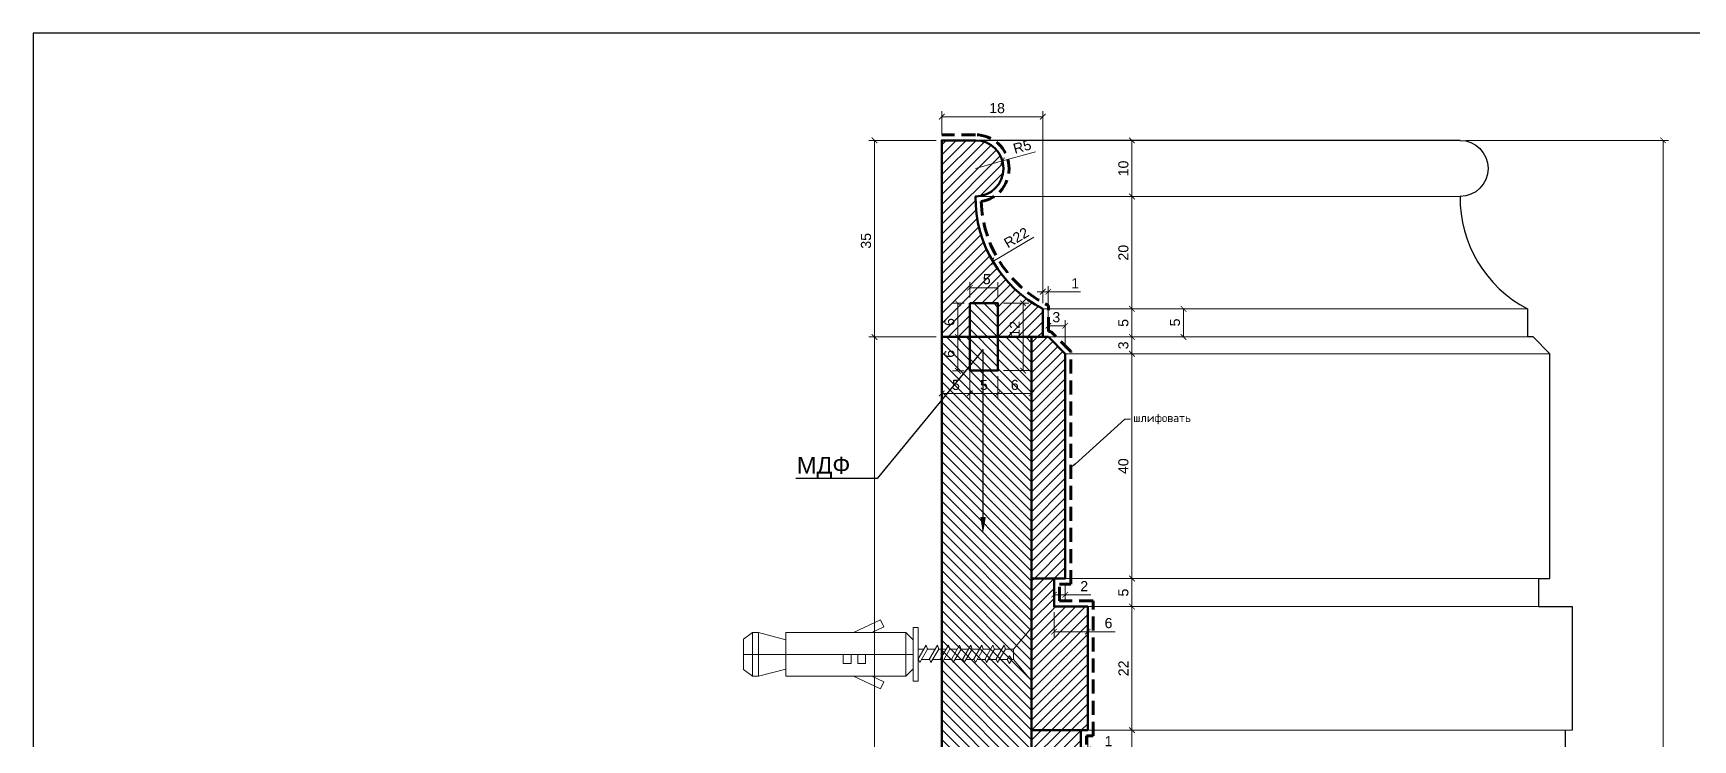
# Model space of a CAD drawing. Header units: inches. Extents: x -322 to 128, y 1926 to 2226.
# Drawn here: x -321.5 to -25.8, y 2100.3 to 2226.1 of the extents above; entities that cross this region are included whole.
import ezdxf
from ezdxf import colors
from ezdxf.entities.mleader import LeaderData, LeaderLine
from ezdxf.math import Vec2, Vec3

# ---------------------------------------------------------------- set-up
doc = ezdxf.new("R2010")
doc.units = ezdxf.units.IN
doc.header["$MEASUREMENT"] = 0
doc.linetypes.add('HIDDEN', pattern=[0.375, 0.25, -0.125])
doc.layers.add('Ferramenta', color=252, linetype='Continuous')
doc.layers.add('размеры в модели', color=7, linetype='Continuous')
doc.layers.add('Outside panel', color=7, linetype='Continuous', lineweight=18, true_color=0x7f5e57)
for name, color, linetype, lineweight in [('линия 15', 7, 'Continuous', 15), ('линия 50', 1, 'Continuous', 140), ('служебный слой РАЗМЕРЫ', 7, 'Continuous', 9)]:
    doc.layers.add(name, color=color, linetype=linetype, lineweight=lineweight)
doc.styles.get("Standard").update_dxf_attribs({"font": 'arial.ttf'})
doc.styles.add('ЕСКД профили текст', font='isocpeur.ttf')
doc.dimstyles.new('M_1', dxfattribs={"dimtxt": 1.8, "dimasz": 1, "dimexe": 1, "dimexo": 1, "dimgap": 0.6, "dimtad": 1, "dimdec": 0, "dimdsep": 46, "dimtxsty": 'Standard', "dimblk": 'ARCHTICK', "dimcen": -5, "dimclrd": 7, "dimclre": 7, "dimclrt": 7, "dimadec": 0, "dimazin": 0, "dimtfac": 1, "dimtdec": 0, "dimtmove": 0, "dimatfit": 3, "dimfxl": 1, "dimtolj": 1, "dimtzin": 0, "dimlwd": 5, "dimlwe": 5, "dimarcsym": 0})
pattern_1 = [(45, (-311838.8434, 93827.127), (-0.8838834765, 0.8838834765), [])]

# ---------------------------------------------------------------- blocks, each defined once
blk = doc.blocks.new('_ArchTick')
at = {"color": 0, "linetype": 'ByBlock', "const_width": 0.15}
blk.add_lwpolyline([(-0.5, -0.5), (0.5, 0.5)], dxfattribs=at)
blk = doc.blocks.new('*D63')
at = {"layer": 'Defpoints', "color": 0, "ltscale": 1000, "transparency": 16777216}
for p in [(-154.63, 2172.02), (-156.75, 2166), (-154.63, 2166)]:
    blk.add_point(p, dxfattribs=at)
at = {"layer": 'линия 15', "color": 7, "lineweight": 5, "ltscale": 1000, "transparency": 16777216}
for p, q in [((-155.63, 2172.02), (-157.75, 2172.02)), ((-156.75, 2172.02), (-156.75, 2166)), ((-155.63, 2166), (-157.75, 2166))]:
    blk.add_line(p, q, dxfattribs=at)
for p, rotation in [((-156.75, 2172.02), 90), ((-156.75, 2166), 270)]:
    blk.add_blockref('_ArchTick', p, dxfattribs=dict(at, rotation=rotation))
at = {"layer": 'линия 15', "color": 7, "ltscale": 1000, "transparency": 16777216, "insert": (-158.27, 2169.01), "char_height": 1.8, "attachment_point": 5, "rotation": 90}
blk.add_mtext('\\A1;6', dxfattribs=at)
blk = doc.blocks.new('*D62')
at = {"layer": 'Defpoints', "color": 0, "ltscale": 1000, "transparency": 16777216}
for p in [(-154.63, 2178.02), (-156.75, 2172.02), (-154.63, 2172.02)]:
    blk.add_point(p, dxfattribs=at)
at = {"layer": 'линия 15', "color": 7, "lineweight": 5, "ltscale": 1000, "transparency": 16777216}
for p, q in [((-155.63, 2178.02), (-157.75, 2178.02)), ((-156.75, 2178.02), (-156.75, 2172.02)), ((-155.63, 2172.02), (-157.75, 2172.02))]:
    blk.add_line(p, q, dxfattribs=at)
for p, rotation in [((-156.75, 2178.02), 90), ((-156.75, 2172.02), 270)]:
    blk.add_blockref('_ArchTick', p, dxfattribs=dict(at, rotation=rotation))
at = {"layer": 'линия 15', "color": 7, "ltscale": 1000, "transparency": 16777216, "insert": (-158.27, 2174.67), "char_height": 1.8, "attachment_point": 5, "rotation": 90}
blk.add_mtext('\\A1;6', dxfattribs=at)
blk = doc.blocks.new('*D61')
at = {"color": 7, "lineweight": 5, "ltscale": 1000, "transparency": 16777216}
for p, q in [((-66.29, 2207.02), (-30.13, 2207.02)), ((-31.13, 2207.02), (-31.13, 1957.02)), ((-38.79, 1957.02), (-30.13, 1957.02))]:
    blk.add_line(p, q, dxfattribs=at)
at = {"layer": 'Defpoints', "color": 0, "ltscale": 1000, "transparency": 16777216}
for p in [(-67.29, 2207.02), (-39.79, 1957.02), (-31.13, 1957.02)]:
    blk.add_point(p, dxfattribs=at)
at = {"color": 7, "lineweight": 5, "ltscale": 1000, "transparency": 16777216}
for p, rotation in [((-31.13, 2207.02), 90), ((-31.13, 1957.02), 270)]:
    blk.add_blockref('_ArchTick', p, dxfattribs=dict(at, rotation=rotation))
at = {"color": 7, "ltscale": 1000, "transparency": 16777216, "insert": (-32.65, 2081.65), "char_height": 1.8, "attachment_point": 5, "rotation": 90}
blk.add_mtext('\\A1;250', dxfattribs=at)
blk = doc.blocks.new('*D51')
at = {"layer": 'Defpoints', "color": 0, "ltscale": 1000, "transparency": 16777216}
for p in [(-134.87, 2101.93), (-133.63, 2102.02), (-133.63, 2098.57)]:
    blk.add_point(p, dxfattribs=at)
at = {"layer": 'размеры в модели', "color": 7, "lineweight": 5, "ltscale": 1000, "transparency": 16777216}
for p, q in [((-134.87, 2100.93), (-134.87, 2097.57)), ((-133.63, 2101.02), (-133.63, 2097.57)), ((-134.87, 2098.57), (-133.63, 2098.57)), ((-133.63, 2098.57), (-128.98, 2098.57))]:
    blk.add_line(p, q, dxfattribs=at)
at = {"layer": 'размеры в модели', "color": 7, "lineweight": 5, "ltscale": 1000, "transparency": 16777216, "rotation": 180}
blk.add_blockref('_ArchTick', (-134.87, 2098.57), dxfattribs=at)
at = {"layer": 'размеры в модели', "color": 7, "lineweight": 5, "ltscale": 1000, "transparency": 16777216}
blk.add_blockref('_ArchTick', (-133.63, 2098.57), dxfattribs=at)
at = {"layer": 'размеры в модели', "color": 7, "ltscale": 1000, "transparency": 16777216, "insert": (-129.91, 2100.07), "char_height": 1.8, "attachment_point": 5}
blk.add_mtext('\\A1;1', dxfattribs=at)
blk = doc.blocks.new('*D50')
at = {"layer": 'Defpoints', "color": 0, "ltscale": 1000, "transparency": 16777216}
for p in [(-139.63, 2124.02), (-133.63, 2124.02), (-133.63, 2119.55)]:
    blk.add_point(p, dxfattribs=at)
at = {"layer": 'размеры в модели', "color": 7, "lineweight": 5, "ltscale": 1000, "transparency": 16777216}
for p, q in [((-139.63, 2123.02), (-139.63, 2118.55)), ((-133.63, 2123.02), (-133.63, 2118.55)), ((-139.63, 2119.55), (-133.63, 2119.55)), ((-133.63, 2119.55), (-128.73, 2119.55))]:
    blk.add_line(p, q, dxfattribs=at)
at = {"layer": 'размеры в модели', "color": 7, "lineweight": 5, "ltscale": 1000, "transparency": 16777216, "rotation": 180}
blk.add_blockref('_ArchTick', (-139.63, 2119.55), dxfattribs=at)
at = {"layer": 'размеры в модели', "color": 7, "lineweight": 5, "ltscale": 1000, "transparency": 16777216}
blk.add_blockref('_ArchTick', (-133.63, 2119.55), dxfattribs=at)
at = {"layer": 'размеры в модели', "color": 7, "ltscale": 1000, "transparency": 16777216, "insert": (-129.93, 2121.07), "char_height": 1.8, "attachment_point": 5}
blk.add_mtext('\\A1;6', dxfattribs=at)
blk = doc.blocks.new('*D49')
at = {"layer": 'Defpoints', "color": 0, "ltscale": 1000, "transparency": 16777216}
for p in [(-139.63, 2128.99), (-137.63, 2129.02), (-137.63, 2126.14)]:
    blk.add_point(p, dxfattribs=at)
at = {"layer": 'размеры в модели', "color": 7, "lineweight": 5, "ltscale": 1000, "transparency": 16777216}
for p, q in [((-139.63, 2127.99), (-139.63, 2125.14)), ((-139.63, 2126.14), (-137.63, 2126.14)), ((-137.63, 2128.02), (-137.63, 2125.14)), ((-137.63, 2126.14), (-133.06, 2126.14))]:
    blk.add_line(p, q, dxfattribs=at)
at = {"layer": 'размеры в модели', "color": 7, "lineweight": 5, "ltscale": 1000, "transparency": 16777216, "rotation": 180}
blk.add_blockref('_ArchTick', (-139.63, 2126.14), dxfattribs=at)
at = {"layer": 'размеры в модели', "color": 7, "lineweight": 5, "ltscale": 1000, "transparency": 16777216}
blk.add_blockref('_ArchTick', (-137.63, 2126.14), dxfattribs=at)
at = {"layer": 'размеры в модели', "color": 7, "ltscale": 1000, "transparency": 16777216, "insert": (-134.25, 2127.65), "char_height": 1.8, "attachment_point": 5}
blk.add_mtext('\\A1;2', dxfattribs=at)
blk = doc.blocks.new('*D48')
at = {"layer": 'Defpoints', "color": 0, "ltscale": 1000, "transparency": 16777216}
for p in [(-137.63, 2174.01), (-140.63, 2172.02), (-137.63, 2169.02)]:
    blk.add_point(p, dxfattribs=at)
at = {"layer": 'размеры в модели', "color": 7, "lineweight": 5, "ltscale": 1000, "transparency": 16777216}
for p, q in [((-140.63, 2173.02), (-140.63, 2175.01)), ((-140.63, 2174.01), (-137.63, 2174.01)), ((-137.63, 2170.02), (-137.63, 2175.01))]:
    blk.add_line(p, q, dxfattribs=at)
at = {"layer": 'размеры в модели', "color": 7, "lineweight": 5, "ltscale": 1000, "transparency": 16777216, "rotation": 180}
blk.add_blockref('_ArchTick', (-140.63, 2174.01), dxfattribs=at)
at = {"layer": 'размеры в модели', "color": 7, "lineweight": 5, "ltscale": 1000, "transparency": 16777216}
blk.add_blockref('_ArchTick', (-137.63, 2174.01), dxfattribs=at)
at = {"layer": 'размеры в модели', "color": 7, "ltscale": 1000, "transparency": 16777216, "insert": (-139.23, 2175.53), "char_height": 1.8, "attachment_point": 5}
blk.add_mtext('\\A1;3', dxfattribs=at)
blk = doc.blocks.new('*D47')
at = {"layer": 'Defpoints', "color": 0, "ltscale": 1000, "transparency": 16777216}
for p in [(-140.66, 2180.07), (-141.63, 2177.02), (-140.66, 2172.02)]:
    blk.add_point(p, dxfattribs=at)
at = {"layer": 'размеры в модели', "color": 7, "lineweight": 5, "ltscale": 1000, "transparency": 16777216}
for p, q in [((-141.63, 2180.07), (-142.63, 2180.07)), ((-141.63, 2178.02), (-141.63, 2181.07)), ((-141.63, 2180.07), (-140.66, 2180.07)), ((-140.66, 2173.02), (-140.66, 2181.07)), ((-140.66, 2180.07), (-134.92, 2180.07))]:
    blk.add_line(p, q, dxfattribs=at)
blk.add_blockref('_ArchTick', (-141.63, 2180.07), dxfattribs=at)
at = {"layer": 'размеры в модели', "color": 7, "lineweight": 5, "ltscale": 1000, "transparency": 16777216, "rotation": 180}
blk.add_blockref('_ArchTick', (-140.66, 2180.07), dxfattribs=at)
at = {"layer": 'размеры в модели', "color": 7, "ltscale": 1000, "transparency": 16777216, "insert": (-135.85, 2181.58), "char_height": 1.8, "attachment_point": 5}
blk.add_mtext('\\A1;1', dxfattribs=at)
blk = doc.blocks.new('*D46')
at = {"layer": 'Defpoints', "color": 0, "ltscale": 1000, "transparency": 16777216}
for p in [(-159.63, 2172.02), (-171.61, 1967.02), (-159.63, 1967.02)]:
    blk.add_point(p, dxfattribs=at)
at = {"layer": 'размеры в модели', "color": 7, "lineweight": 5, "ltscale": 1000, "transparency": 16777216}
for p, q in [((-160.63, 2172.02), (-172.61, 2172.02)), ((-171.61, 2172.02), (-171.61, 1967.02)), ((-160.63, 1967.02), (-172.61, 1967.02))]:
    blk.add_line(p, q, dxfattribs=at)
for p, rotation in [((-171.61, 2172.02), 90), ((-171.61, 1967.02), 270)]:
    blk.add_blockref('_ArchTick', p, dxfattribs=dict(at, rotation=rotation))
at = {"layer": 'размеры в модели', "color": 7, "ltscale": 1000, "transparency": 16777216, "insert": (-173.13, 2070.11), "char_height": 1.8, "attachment_point": 5, "rotation": 90}
blk.add_mtext('\\A1;205', dxfattribs=at)
blk = doc.blocks.new('*D45')
at = {"layer": 'Defpoints', "color": 0, "ltscale": 1000, "transparency": 16777216}
for p in [(-141.63, 2211.23), (-159.63, 2207.02), (-141.63, 2177.02)]:
    blk.add_point(p, dxfattribs=at)
at = {"layer": 'размеры в модели', "color": 7, "lineweight": 5, "ltscale": 1000, "transparency": 16777216}
for p, q in [((-159.63, 2208.02), (-159.63, 2212.23)), ((-141.63, 2178.02), (-141.63, 2212.23)), ((-159.63, 2211.23), (-141.63, 2211.23))]:
    blk.add_line(p, q, dxfattribs=at)
at = {"layer": 'размеры в модели', "color": 7, "lineweight": 5, "ltscale": 1000, "transparency": 16777216, "rotation": 180}
blk.add_blockref('_ArchTick', (-159.63, 2211.23), dxfattribs=at)
at = {"layer": 'размеры в модели', "color": 7, "lineweight": 5, "ltscale": 1000, "transparency": 16777216}
blk.add_blockref('_ArchTick', (-141.63, 2211.23), dxfattribs=at)
at = {"layer": 'размеры в модели', "color": 7, "ltscale": 1000, "transparency": 16777216, "insert": (-149.78, 2212.75), "char_height": 1.8, "attachment_point": 5}
blk.add_mtext('\\A1;18', dxfattribs=at)
blk = doc.blocks.new('*D42')
at = {"layer": 'Defpoints', "color": 0, "ltscale": 1000, "transparency": 16777216}
for p in [(-159.63, 2172.02), (-154.63, 2172.02), (-154.63, 2161.97)]:
    blk.add_point(p, dxfattribs=at)
at = {"layer": 'размеры в модели', "color": 7, "lineweight": 5, "ltscale": 1000, "transparency": 16777216}
for p, q in [((-159.63, 2171.02), (-159.63, 2160.97)), ((-154.63, 2171.02), (-154.63, 2160.97)), ((-159.63, 2161.97), (-154.63, 2161.97))]:
    blk.add_line(p, q, dxfattribs=at)
at = {"layer": 'размеры в модели', "color": 7, "lineweight": 5, "ltscale": 1000, "transparency": 16777216, "rotation": 180}
blk.add_blockref('_ArchTick', (-159.63, 2161.97), dxfattribs=at)
at = {"layer": 'размеры в модели', "color": 7, "lineweight": 5, "ltscale": 1000, "transparency": 16777216}
blk.add_blockref('_ArchTick', (-154.63, 2161.97), dxfattribs=at)
at = {"layer": 'размеры в модели', "color": 7, "ltscale": 1000, "transparency": 16777216, "insert": (-157.11, 2163.48), "char_height": 1.8, "attachment_point": 5}
blk.add_mtext('\\A1;5', dxfattribs=at)
blk = doc.blocks.new('*D41')
at = {"layer": 'Defpoints', "color": 0, "ltscale": 1000, "transparency": 16777216}
for p in [(-149.63, 2178.02), (-149.63, 2166.02), (-145.14, 2166.02)]:
    blk.add_point(p, dxfattribs=at)
at = {"layer": 'размеры в модели', "color": 7, "lineweight": 5, "ltscale": 1000, "transparency": 16777216}
for p, q in [((-148.63, 2178.02), (-144.14, 2178.02)), ((-145.14, 2178.02), (-145.14, 2166.02)), ((-148.63, 2166.02), (-144.14, 2166.02))]:
    blk.add_line(p, q, dxfattribs=at)
for p, rotation in [((-145.14, 2178.02), 90), ((-145.14, 2166.02), 270)]:
    blk.add_blockref('_ArchTick', p, dxfattribs=dict(at, rotation=rotation))
at = {"layer": 'размеры в модели', "color": 7, "ltscale": 1000, "transparency": 16777216, "insert": (-146.65, 2173.47), "char_height": 1.8, "attachment_point": 5, "rotation": 90}
blk.add_mtext('\\A1;12', dxfattribs=at)
blk = doc.blocks.new('*D40')
at = {"layer": 'Defpoints', "color": 0, "ltscale": 1000, "transparency": 16777216}
for p in [(-149.63, 2180.78), (-154.63, 2178.02), (-149.63, 2178.02)]:
    blk.add_point(p, dxfattribs=at)
at = {"layer": 'размеры в модели', "color": 7, "lineweight": 5, "ltscale": 1000, "transparency": 16777216}
for p, q in [((-154.63, 2179.02), (-154.63, 2181.78)), ((-154.63, 2180.78), (-149.63, 2180.78)), ((-149.63, 2179.02), (-149.63, 2181.78))]:
    blk.add_line(p, q, dxfattribs=at)
at = {"layer": 'размеры в модели', "color": 7, "lineweight": 5, "ltscale": 1000, "transparency": 16777216, "rotation": 180}
blk.add_blockref('_ArchTick', (-154.63, 2180.78), dxfattribs=at)
at = {"layer": 'размеры в модели', "color": 7, "lineweight": 5, "ltscale": 1000, "transparency": 16777216}
blk.add_blockref('_ArchTick', (-149.63, 2180.78), dxfattribs=at)
at = {"layer": 'размеры в модели', "color": 7, "ltscale": 1000, "transparency": 16777216, "insert": (-151.62, 2182.3), "char_height": 1.8, "attachment_point": 5}
blk.add_mtext('\\A1;5', dxfattribs=at)
blk = doc.blocks.new('*D39')
at = {"layer": 'Defpoints', "color": 0, "ltscale": 1000, "transparency": 16777216}
for p in [(-159.63, 2207.02), (-171.61, 2172.02), (-159.63, 2172.02)]:
    blk.add_point(p, dxfattribs=at)
at = {"layer": 'размеры в модели', "color": 7, "lineweight": 5, "ltscale": 1000, "transparency": 16777216}
for p, q in [((-160.63, 2207.02), (-172.61, 2207.02)), ((-171.61, 2207.02), (-171.61, 2172.02)), ((-160.63, 2172.02), (-172.61, 2172.02))]:
    blk.add_line(p, q, dxfattribs=at)
for p, rotation in [((-171.61, 2207.02), 90), ((-171.61, 2172.02), 270)]:
    blk.add_blockref('_ArchTick', p, dxfattribs=dict(at, rotation=rotation))
at = {"layer": 'размеры в модели', "color": 7, "ltscale": 1000, "transparency": 16777216, "insert": (-173.13, 2189.13), "char_height": 1.8, "attachment_point": 5, "rotation": 90}
blk.add_mtext('\\A1;35', dxfattribs=at)
blk = doc.blocks.new('*D38')
at = {"layer": 'Defpoints', "color": 0, "ltscale": 1000, "transparency": 16777216}
for p in [(-159.63, 2207.02), (-125.75, 2207.02), (-153.63, 2197.02)]:
    blk.add_point(p, dxfattribs=at)
at = {"layer": 'размеры в модели', "color": 7, "lineweight": 5, "ltscale": 1000, "transparency": 16777216}
for p, q in [((-158.63, 2207.02), (-124.75, 2207.02)), ((-125.75, 2197.02), (-125.75, 2207.02)), ((-152.63, 2197.02), (-124.75, 2197.02))]:
    blk.add_line(p, q, dxfattribs=at)
for p, rotation in [((-125.75, 2207.02), 90), ((-125.75, 2197.02), 270)]:
    blk.add_blockref('_ArchTick', p, dxfattribs=dict(at, rotation=rotation))
at = {"layer": 'размеры в модели', "color": 7, "ltscale": 1000, "transparency": 16777216, "insert": (-127.27, 2202.02), "char_height": 1.8, "attachment_point": 5, "rotation": 90}
blk.add_mtext('\\A1;10', dxfattribs=at)
blk = doc.blocks.new('*D37')
at = {"layer": 'Defpoints', "color": 0, "ltscale": 1000, "transparency": 16777216}
for p in [(-153.63, 2197.02), (-125.75, 2197.02), (-141.63, 2177.02)]:
    blk.add_point(p, dxfattribs=at)
at = {"layer": 'размеры в модели', "color": 7, "lineweight": 5, "ltscale": 1000, "transparency": 16777216}
for p, q in [((-152.63, 2197.02), (-124.75, 2197.02)), ((-125.75, 2177.02), (-125.75, 2197.02)), ((-140.63, 2177.02), (-124.75, 2177.02))]:
    blk.add_line(p, q, dxfattribs=at)
for p, rotation in [((-125.75, 2197.02), 90), ((-125.75, 2177.02), 270)]:
    blk.add_blockref('_ArchTick', p, dxfattribs=dict(at, rotation=rotation))
at = {"layer": 'размеры в модели', "color": 7, "ltscale": 1000, "transparency": 16777216, "insert": (-127.27, 2187.02), "char_height": 1.8, "attachment_point": 5, "rotation": 90}
blk.add_mtext('\\A1;20', dxfattribs=at)
blk = doc.blocks.new('*D36')
at = {"layer": 'Defpoints', "color": 0, "ltscale": 1000, "transparency": 16777216}
for p in [(-141.63, 2177.02), (-125.75, 2177.02), (-140.54, 2172.02)]:
    blk.add_point(p, dxfattribs=at)
at = {"layer": 'размеры в модели', "color": 7, "lineweight": 5, "ltscale": 1000, "transparency": 16777216}
for p, q in [((-140.63, 2177.02), (-124.75, 2177.02)), ((-125.75, 2172.02), (-125.75, 2177.02)), ((-139.54, 2172.02), (-124.75, 2172.02))]:
    blk.add_line(p, q, dxfattribs=at)
for p, rotation in [((-125.75, 2177.02), 90), ((-125.75, 2172.02), 270)]:
    blk.add_blockref('_ArchTick', p, dxfattribs=dict(at, rotation=rotation))
at = {"layer": 'размеры в модели', "color": 7, "ltscale": 1000, "transparency": 16777216, "insert": (-127.27, 2174.52), "char_height": 1.8, "attachment_point": 5, "rotation": 90}
blk.add_mtext('\\A1;5', dxfattribs=at)
blk = doc.blocks.new('*D35')
at = {"layer": 'Defpoints', "color": 0, "ltscale": 1000, "transparency": 16777216}
for p in [(-140.54, 2172.02), (-125.75, 2172.02), (-137.63, 2169.02)]:
    blk.add_point(p, dxfattribs=at)
at = {"layer": 'размеры в модели', "color": 7, "lineweight": 5, "ltscale": 1000, "transparency": 16777216}
for p, q in [((-139.54, 2172.02), (-124.75, 2172.02)), ((-125.75, 2169.02), (-125.75, 2172.02)), ((-136.63, 2169.02), (-124.75, 2169.02))]:
    blk.add_line(p, q, dxfattribs=at)
for p, rotation in [((-125.75, 2172.02), 90), ((-125.75, 2169.02), 270)]:
    blk.add_blockref('_ArchTick', p, dxfattribs=dict(at, rotation=rotation))
at = {"layer": 'размеры в модели', "color": 7, "ltscale": 1000, "transparency": 16777216, "insert": (-127.27, 2170.52), "char_height": 1.8, "attachment_point": 5, "rotation": 90}
blk.add_mtext('\\A1;3', dxfattribs=at)
blk = doc.blocks.new('*D34')
at = {"layer": 'Defpoints', "color": 0, "ltscale": 1000, "transparency": 16777216}
for p in [(-137.63, 2169.02), (-125.75, 2169.02), (-139.63, 2129.02)]:
    blk.add_point(p, dxfattribs=at)
at = {"layer": 'размеры в модели', "color": 7, "lineweight": 5, "ltscale": 1000, "transparency": 16777216}
for p, q in [((-136.63, 2169.02), (-124.75, 2169.02)), ((-125.75, 2129.02), (-125.75, 2169.02)), ((-138.63, 2129.02), (-124.75, 2129.02))]:
    blk.add_line(p, q, dxfattribs=at)
for p, rotation in [((-125.75, 2169.02), 90), ((-125.75, 2129.02), 270)]:
    blk.add_blockref('_ArchTick', p, dxfattribs=dict(at, rotation=rotation))
at = {"layer": 'размеры в модели', "color": 7, "ltscale": 1000, "transparency": 16777216, "insert": (-127.27, 2149.02), "char_height": 1.8, "attachment_point": 5, "rotation": 90}
blk.add_mtext('\\A1;40', dxfattribs=at)
blk = doc.blocks.new('*D33')
at = {"layer": 'Defpoints', "color": 0, "ltscale": 1000, "transparency": 16777216}
for p in [(-139.63, 2129.02), (-125.75, 2129.02), (-133.63, 2124.02)]:
    blk.add_point(p, dxfattribs=at)
at = {"layer": 'размеры в модели', "color": 7, "lineweight": 5, "ltscale": 1000, "transparency": 16777216}
for p, q in [((-138.63, 2129.02), (-124.75, 2129.02)), ((-125.75, 2124.02), (-125.75, 2129.02)), ((-132.63, 2124.02), (-124.75, 2124.02))]:
    blk.add_line(p, q, dxfattribs=at)
for p, rotation in [((-125.75, 2129.02), 90), ((-125.75, 2124.02), 270)]:
    blk.add_blockref('_ArchTick', p, dxfattribs=dict(at, rotation=rotation))
at = {"layer": 'размеры в модели', "color": 7, "ltscale": 1000, "transparency": 16777216, "insert": (-127.27, 2126.52), "char_height": 1.8, "attachment_point": 5, "rotation": 90}
blk.add_mtext('\\A1;5', dxfattribs=at)
blk = doc.blocks.new('*D31')
at = {"layer": 'Defpoints', "color": 0, "ltscale": 1000, "transparency": 16777216}
for p in [(-134.87, 2102.02), (-125.75, 2102.02), (-134.87, 2089.31)]:
    blk.add_point(p, dxfattribs=at)
at = {"layer": 'размеры в модели', "color": 7, "lineweight": 5, "ltscale": 1000, "transparency": 16777216}
for p, q in [((-133.87, 2102.02), (-124.75, 2102.02)), ((-125.75, 2089.31), (-125.75, 2102.02)), ((-133.87, 2089.31), (-124.75, 2089.31))]:
    blk.add_line(p, q, dxfattribs=at)
for p, rotation in [((-125.75, 2102.02), 90), ((-125.75, 2089.31), 270)]:
    blk.add_blockref('_ArchTick', p, dxfattribs=dict(at, rotation=rotation))
at = {"layer": 'размеры в модели', "color": 7, "ltscale": 1000, "transparency": 16777216, "insert": (-127.27, 2095.67), "char_height": 1.8, "attachment_point": 5, "rotation": 90}
blk.add_mtext('\\A1;13', dxfattribs=at)
blk = doc.blocks.new('*D17')
at = {"layer": 'Defpoints', "color": 0, "ltscale": 1000, "transparency": 16777216}
for p in [(-141.54, 2177.02), (-141.54, 2172.02), (-116.56, 2172.02)]:
    blk.add_point(p, dxfattribs=at)
at = {"layer": 'размеры в модели', "color": 7, "lineweight": 5, "ltscale": 1000, "transparency": 16777216}
for p, q in [((-140.54, 2177.02), (-115.56, 2177.02)), ((-116.56, 2177.02), (-116.56, 2172.02)), ((-140.54, 2172.02), (-115.56, 2172.02))]:
    blk.add_line(p, q, dxfattribs=at)
for p, rotation in [((-116.56, 2177.02), 90), ((-116.56, 2172.02), 270)]:
    blk.add_blockref('_ArchTick', p, dxfattribs=dict(at, rotation=rotation))
at = {"layer": 'размеры в модели', "color": 7, "ltscale": 1000, "transparency": 16777216, "insert": (-118.08, 2174.6), "char_height": 1.8, "attachment_point": 5, "rotation": 90}
blk.add_mtext('\\A1;5', dxfattribs=at)
blk = doc.blocks.new('*D4')
at = {"layer": 'Defpoints', "color": 0, "ltscale": 1000, "transparency": 16777216}
for p in [(-131.23, 2196.86), (-150.53, 2185.48)]:
    blk.add_point(p, dxfattribs=at)
at = {"layer": 'размеры в модели', "color": 7, "lineweight": 5, "ltscale": 1000, "transparency": 16777216}
blk.add_line((-143.22, 2189.79), (-150.53, 2185.48), dxfattribs=at)
at = {"layer": 'размеры в модели', "color": 7, "lineweight": 5, "ltscale": 1000, "transparency": 16777216, "rotation": 210.5348709599026}
blk.add_blockref('_ArchTick', (-150.53, 2185.48), dxfattribs=at)
at = {"layer": 'размеры в модели', "color": 7, "ltscale": 1000, "transparency": 16777216, "insert": (-146.34, 2189.7), "char_height": 1.8, "attachment_point": 5, "rotation": 30.5349}
blk.add_mtext('\\A1;R22', dxfattribs=at)
blk = doc.blocks.new('*D3')
at = {"layer": 'Defpoints', "color": 0, "ltscale": 1000, "transparency": 16777216}
for p in [(-148.81, 2203.35), (-153.63, 2202.02)]:
    blk.add_point(p, dxfattribs=at)
at = {"layer": 'размеры в модели', "color": 7, "lineweight": 5, "ltscale": 1000, "transparency": 16777216}
for p in [(-153.63, 2202.02), (-142.92, 2204.98)]:
    blk.add_line(p, (-148.81, 2203.35), dxfattribs=at)
at = {"layer": 'размеры в модели', "color": 7, "lineweight": 5, "ltscale": 1000, "transparency": 16777216, "rotation": 195.4195020036836}
blk.add_blockref('_ArchTick', (-148.81, 2203.35), dxfattribs=at)
at = {"layer": 'размеры в модели', "color": 7, "ltscale": 1000, "transparency": 16777216, "insert": (-145.3, 2205.89), "char_height": 1.8, "attachment_point": 5, "rotation": 15.4195}
blk.add_mtext('\\A1;R5', dxfattribs=at)
blk = doc.blocks.new('A$C27DA60C8')
at = {"layer": 'Ferramenta', "color": 7, "lineweight": 5}
for p, q in [((2.56, 0.584), (2.501, 0.467)), ((2.56, 0.584), (2.501, 0.467)), ((3.017, 0.372), (2.56, 0.584)), ((3.017, 0.372), (2.56, 0.584)), ((0, 0.448), (0.305, 0.09)), ((0, 0.448), (0, -0.448)), ((1.92, 0.454), (1.92, -0.452)), ((2.008, 0.454), (1.92, 0.454)), ((2.008, -0.452), (2.008, 0.454)), ((2.13, 0.372), (2.008, 0.247)), ((2.13, 0.372), (2.008, 0.247)), ((2.13, -0.369), (2.13, 0.372)), ((4.162, 0.372), (2.13, 0.372)), ((2.706, 0.372), (2.501, 0.467)), ((2.706, 0.372), (2.501, 0.467)), ((4.162, 0.372), (4.162, 0.001)), ((4.623, 0.372), (4.162, 0.251)), ((4.162, 0.372), (4.162, 0.001)), ((4.623, 0.372), (4.162, 0.251)), ((4.729, 0.372), (4.623, 0.372)), ((4.623, 0.372), (4.623, 0.001)), ((4.729, 0.372), (4.623, 0.372)), ((4.623, 0.372), (4.623, 0.001)), ((4.729, -0.369), (4.729, 0.372)), ((4.729, -0.369), (4.729, 0.372)), ((4.88, 0.259), (4.729, 0.372)), ((4.88, 0.259), (4.729, 0.372)), ((0.305, 0.09), (0.305, -0.09)), ((0.305, 0.09), (0.335, 0.09)), ((0.335, 0.09), (0.374, 0.157)), ((0.374, 0.023), (0.335, 0.09)), ((0.374, 0.157), (0.414, 0.09)), ((0.414, 0.09), (0.374, 0.023)), ((0.414, 0.09), (0.546, 0.09)), ((0.575, 0.141), (0.442, -0.09)), ((0.599, 0.075), (0.466, -0.155)), ((0.599, 0.075), (0.575, 0.141)), ((0.594, 0.09), (0.734, 0.09)), ((0.763, 0.141), (0.63, -0.09)), ((0.788, 0.075), (0.655, -0.155)), ((0.788, 0.075), (0.763, 0.141)), ((0.782, 0.09), (0.922, 0.09)), ((0.952, 0.141), (0.819, -0.09)), ((0.976, 0.075), (0.843, -0.155)), ((0.976, 0.075), (0.952, 0.141)), ((0.971, 0.09), (1.111, 0.09)), ((1.14, 0.141), (1.007, -0.09)), ((1.164, 0.075), (1.031, -0.155)), ((1.164, 0.075), (1.14, 0.141)), ((1.159, 0.09), (1.299, 0.09)), ((1.329, 0.141), (1.195, -0.09)), ((1.353, 0.075), (1.22, -0.155)), ((1.353, 0.075), (1.329, 0.141)), ((1.347, 0.09), (1.487, 0.09)), ((1.517, 0.141), (1.384, -0.09)), ((1.541, 0.075), (1.408, -0.155)), ((1.541, 0.075), (1.517, 0.141)), ((1.536, 0.09), (1.676, 0.09)), ((1.705, 0.141), (1.572, -0.09)), ((1.729, 0.075), (1.596, -0.155)), ((1.729, 0.075), (1.705, 0.141)), ((1.724, 0.09), (1.864, 0.09)), ((1.894, 0.141), (1.76, -0.09)), ((1.918, 0.075), (1.785, -0.155)), ((1.918, 0.075), (1.894, 0.141)), ((1.912, 0.09), (1.92, 0.09)), ((4.88, 0.001), (2.008, 0.001)), ((2.815, 0.153), (2.815, 0.001)), ((2.944, 0.153), (2.815, 0.153)), ((2.815, 0.153), (2.815, 0.001)), ((2.944, 0.153), (2.815, 0.153)), ((2.944, 0.001), (2.944, 0.153)), ((2.944, 0.001), (2.944, 0.153)), ((3.058, 0.153), (3.058, 0.001)), ((3.192, 0.153), (3.058, 0.153)), ((3.058, 0.153), (3.058, 0.001)), ((3.192, 0.153), (3.058, 0.153)), ((3.192, 0.001), (3.192, 0.153)), ((3.192, 0.001), (3.192, 0.153)), ((4.162, -0.369), (4.162, 0.001)), ((4.162, -0.369), (4.162, 0.001)), ((4.88, 0.001), (4.162, 0.001)), ((4.623, -0.369), (4.623, 0.001)), ((4.623, -0.369), (4.623, 0.001)), ((4.88, 0.259), (4.88, -0.256)), ((4.88, 0.259), (4.88, -0.256)), ((0, -0.448), (0.305, -0.09)), ((0.305, -0.09), (0.442, -0.09)), ((0.466, -0.155), (0.442, -0.09)), ((0.466, -0.155), (0.442, -0.09)), ((0.504, -0.09), (0.63, -0.09)), ((0.655, -0.155), (0.63, -0.09)), ((0.655, -0.155), (0.63, -0.09)), ((0.692, -0.09), (0.819, -0.09)), ((0.843, -0.155), (0.819, -0.09)), ((0.843, -0.155), (0.824, -0.105)), ((0.881, -0.09), (1.007, -0.09)), ((1.031, -0.155), (1.007, -0.09)), ((1.031, -0.155), (1.007, -0.09)), ((1.069, -0.09), (1.195, -0.09)), ((1.22, -0.155), (1.195, -0.09)), ((1.22, -0.155), (1.195, -0.09)), ((1.258, -0.09), (1.384, -0.09)), ((1.408, -0.155), (1.384, -0.09)), ((1.408, -0.155), (1.384, -0.09)), ((1.446, -0.09), (1.572, -0.09)), ((1.596, -0.155), (1.572, -0.09)), ((1.596, -0.155), (1.572, -0.09)), ((1.634, -0.09), (1.76, -0.09)), ((1.785, -0.155), (1.76, -0.09)), ((1.785, -0.155), (1.76, -0.09)), ((1.823, -0.09), (1.92, -0.09)), ((2.13, -0.369), (2.008, -0.245)), ((2.13, -0.369), (2.008, -0.245)), ((4.623, -0.369), (4.162, -0.248)), ((4.623, -0.369), (4.162, -0.248)), ((4.88, -0.256), (4.729, -0.369)), ((4.88, -0.256), (4.729, -0.369)), ((2.008, -0.452), (1.92, -0.452)), ((4.162, -0.369), (2.13, -0.369)), ((2.706, -0.369), (2.501, -0.464)), ((2.706, -0.369), (2.501, -0.464)), ((2.56, -0.581), (2.501, -0.464)), ((2.56, -0.581), (2.501, -0.464)), ((3.017, -0.369), (2.56, -0.581)), ((3.017, -0.369), (2.56, -0.581)), ((4.729, -0.369), (4.623, -0.369)), ((4.729, -0.369), (4.623, -0.369))]:
    blk.add_line(p, q, dxfattribs=at)
for p in [(0.442, -0.09), (0.63, -0.09), (0.819, -0.09), (1.007, -0.09), (1.195, -0.09), (1.384, -0.09), (1.572, -0.09), (1.76, -0.09)]:
    blk.add_point(p, dxfattribs=at)

msp = doc.modelspace()

# ---------------------------------------------------------------- hatches: boundary and pattern name
at = {"layer": 'Outside panel', "ltscale": 1000}
h = msp.add_hatch(dxfattribs=at)
h.set_pattern_fill('ANSI31', color=256, scale=10)
h.set_pattern_definition(pattern_1)
edge = h.paths.add_edge_path()
edge.add_line((-141.63, 2172.02), (-149.63, 2172.02))
edge.add_line((-149.63, 2172.02), (-149.63, 2178.02))
edge.add_line((-149.63, 2178.02), (-154.63, 2178.02))
edge.add_line((-154.63, 2178.02), (-154.63, 2172.02))
edge.add_line((-154.63, 2172.02), (-159.63, 2172.02))
edge.add_line((-159.63, 2172.02), (-159.63, 2207.02))
edge.add_line((-159.63, 2207.02), (-153.63, 2207.02))
edge.add_arc((-153.63, 2202.02), 5, -90, 90, ccw=False)
edge.add_arc((-131.23, 2196.86), 22.4, 179.5865, 242.341)
edge.add_line((-141.63, 2177.02), (-141.63, 2172.02))
h = msp.add_hatch(dxfattribs=at)
h.set_pattern_fill('ANSI31', color=5, scale=10, angle=90)
h.set_pattern_definition([(135, (-310191.5058, 94725.4941), (-0.8838834765, -0.8838834765), [])])
h.paths.add_polyline_path([(-149.62, 2178.02), (-154.62, 2178.02), (-154.62, 2166.02), (-149.62, 2166.02)])
h = msp.add_hatch(dxfattribs=at)
h.set_pattern_fill('ANSI31', color=5, scale=10, angle=90)
h.set_pattern_definition([(135, (-310230.6986, 94725.4941), (-0.8838834765, -0.8838834765), [])])
h.paths.add_polyline_path([(-143.63, 1957.02), (-149.63, 1957.02), (-159.63, 1967.02), (-159.63, 2172.02), (-154.63, 2172.02), (-154.63, 2166), (-149.63, 2166.02), (-149.63, 2172.02), (-143.63, 2172.02)])
h = msp.add_hatch(dxfattribs=at)
h.set_pattern_fill('ANSI31', color=256, scale=10)
h.set_pattern_definition(pattern_1)
h.paths.add_polyline_path([(-140.63, 2172.02), (-143.63, 2172.02), (-143.63, 2129.02), (-137.63, 2129.02), (-137.63, 2169.02)])
edge = h.paths.add_edge_path()
edge.add_arc((-134.87, 2083.55), 5.76, 90, 182.0136, ccw=False)
edge.add_line((-134.87, 2089.31), (-134.87, 2102.02))
edge.add_line((-134.87, 2102.02), (-143.63, 2102.02))
edge.add_line((-143.63, 2102.02), (-143.63, 2002.02))
edge.add_line((-143.63, 2002.02), (-140.63, 2002.02))
edge.add_line((-140.63, 2002.02), (-140.63, 2083.34))
edge = h.paths.add_edge_path()
edge.add_arc((-140.63, 2042.24), 4.17, 359.9177, 450.0331)
edge.add_line((-140.63, 2046.41), (-140.63, 2002.02))
edge.add_line((-140.63, 2002.02), (-136.46, 2002.02))
edge.add_line((-136.46, 2002.02), (-136.46, 2042.23))
edge = h.paths.add_edge_path()
edge.add_line((-143.63, 1957.02), (-143.63, 2002.02))
edge.add_line((-143.63, 2002.02), (-133.63, 2002.02))
edge.add_line((-133.63, 2002.02), (-133.63, 1982.02))
edge.add_arc((-134.05, 1978.03), 4.01, 26.7035, 84.0073, ccw=False)
edge.add_arc((-159.92, 1971.11), 30.72, 6.9162, 16.4968, ccw=False)
edge.add_arc((-125.85, 1975.7), 3.69, 193.9213, 265.5747)
edge.add_line((-126.13, 1972.02), (-126.13, 1957.02))
edge.add_line((-126.13, 1957.02), (-143.63, 1957.02))
h = msp.add_hatch(dxfattribs=at)
h.set_pattern_fill('ANSI31', color=256, scale=10)
h.set_pattern_definition(pattern_1)
h.paths.add_polyline_path([(-143.63, 2129.02), (-139.63, 2129.02), (-139.63, 2124.02), (-133.63, 2124.02), (-133.63, 2102.02), (-143.63, 2102.02)])

# ---------------------------------------------------------------- linework, layer by layer
at = {"color": 7}
msp.add_line((-67.29, 2207.02), (-153.63, 2207.02), dxfattribs=at)
at = {"color": 7, "lineweight": 15, "ltscale": 1000}
for p, q in [((-153.63, 2197.02), (-67.29, 2197.02)), ((-55.29, 2177.02), (-141.63, 2177.02)), ((-140.63, 2172.02), (-54.29, 2172.02)), ((-51.29, 2169.02), (-137.63, 2169.02)), ((-137.63, 2129.02), (-51.29, 2129.02)), ((-47.29, 2124.02), (-137.63, 2124.02)), ((-137.63, 2102.02), (-47.29, 2102.02))]:
    msp.add_line(p, q, dxfattribs=at)
at = {"color": 6, "ltscale": 1000}
msp.add_lwpolyline([(-321.51, 1926.09), (128.49, 1926.09), (128.49, 2226.09), (-321.51, 2226.09)], close=True, dxfattribs=at)
at = {"lineweight": 50}
msp.add_lwpolyline([(-141.63, 2172.02), (-159.63, 2172.02), (-159.63, 2207.02), (-153.63, 2207.02, -1), (-153.63, 2197.02, 0.280873), (-141.63, 2177.02), (-141.63, 2172.02)], format="xyb", dxfattribs=at)
at = {"color": 7}
for points in [[(-67.29, 2207.02, -1), (-67.29, 2197.02, 0.280873), (-55.29, 2177.02), (-55.29, 2172.02)], [(-57.29, 2002.02), (-54.29, 2002.02), (-54.29, 2083.34, -0.424545), (-48.53, 2089.31), (-48.53, 2102.02)]]:
    msp.add_lwpolyline(points, format="xyb", dxfattribs=at)
at = {"lineweight": 50}
for points in [[(-154.63, 2178.02), (-149.63, 2178.02), (-149.63, 2166.02), (-154.63, 2166.02)], [(-143.63, 1957.02), (-149.63, 1957.02), (-159.63, 1967.02), (-159.63, 2172.02), (-143.63, 2172.02), (-143.63, 1957.02)], [(-140.63, 2172.02), (-143.63, 2172.02), (-143.63, 2129.02), (-137.63, 2129.02), (-137.63, 2169.02)], [(-143.63, 2129.02), (-139.63, 2129.02), (-139.63, 2124.02), (-133.63, 2124.02), (-133.63, 2102.02), (-143.63, 2102.02), (-143.63, 2129.02)]]:
    msp.add_lwpolyline(points, close=True, dxfattribs=at)
at = {"color": 7}
for points in [[(-53.29, 2129.02), (-51.29, 2129.02), (-51.29, 2169.02), (-54.29, 2172.02), (-55.29, 2172.02)], [(-53.29, 2129.02), (-53.29, 2124.02), (-47.29, 2124.02), (-47.29, 2102.02)]]:
    msp.add_lwpolyline(points, dxfattribs=at)
at = {"lineweight": 50}
msp.add_lwpolyline([(-140.63, 2083.34, -0.424545), (-134.87, 2089.31), (-134.87, 2102.02), (-143.63, 2102.02), (-143.63, 2002.02), (-140.63, 2002.02), (-140.63, 2083.34)], format="xyb", close=True, dxfattribs=at)
at = {"layer": 'линия 50', "color": 1, "linetype": 'HIDDEN', "ltscale": 10, "true_color": 0xff0909}
msp.add_lwpolyline([(-153.63, 2208.02), (-159.63, 2208.02)], dxfattribs=at)
msp.add_lwpolyline([(-125.13, 1956.02), (-125.13, 1956.02), (-125.13, 1973.11, -0.415921), (-128.44, 1975, 0.041973), (-129.53, 1980.2, 0.212194), (-132.63, 1982.84), (-132.63, 2003.02), (-139.63, 2003.02), (-139.63, 2083.36, -0.489555), (-133.87, 2088.2), (-133.87, 2101.02), (-132.63, 2101.02), (-132.63, 2125.02), (-138.63, 2125.02), (-138.63, 2128.02), (-136.63, 2128.02), (-136.63, 2169.44), (-140.22, 2173.02), (-140.63, 2173.02), (-140.63, 2177.64, -0.277017), (-152.62, 2196.11, 0.918609), (-153.63, 2208.02, 0.918609)], format="xyb", dxfattribs=at)

# ---------------------------------------------------------------- block references
at = {"layer": 'Ferramenta', "xscale": 10.52083332999609, "yscale": 10.52083332999609, "zscale": 10.52083332999609, "rotation": 180.0000000000001}
msp.add_blockref('A$C27DA60C8', (-143.63, 2115.52), dxfattribs=at)

# ---------------------------------------------------------------- dimensions: what is measured, and where the dimension line sits
at = {"color": 5, "ltscale": 1000}
dim = msp.add_linear_dim(base=(-31.13, 1957.02), p1=(-67.29, 2207.02), p2=(-39.79, 1957.02), angle=90, dimstyle='M_1', dxfattribs=at)
dim.commit()
dim.dimension.update_dxf_attribs({"geometry": '*D61', "text_midpoint": (-31.13, 2081.65), "dimtype": 128})
at = {"layer": 'линия 15', "color": 1, "ltscale": 1000, "true_color": 0xff0909}
dim = msp.add_linear_dim(base=(-156.75, 2172.02), p1=(-154.63, 2178.02), p2=(-154.63, 2172.02), angle=90, dimstyle='M_1', dxfattribs=at)
dim.commit()
dim.dimension.update_dxf_attribs({"geometry": '*D62', "text_midpoint": (-156.75, 2174.67), "dimtype": 128})
dim = msp.add_linear_dim(base=(-156.75, 2166), p1=(-154.63, 2172.02), p2=(-154.63, 2166), angle=90, dimstyle='M_1', dxfattribs=at)
dim.commit()
dim.dimension.update_dxf_attribs({"geometry": '*D63', "text_midpoint": (-158.27, 2169.01)})
at = {"layer": 'размеры в модели', "color": 5, "ltscale": 1000}
for base, p1, p2, picture, middle in [((-141.63, 2211.23), (-159.63, 2207.02), (-141.63, 2177.02), '*D45', (-149.78, 2211.23)), ((-149.63, 2180.78), (-154.63, 2178.02), (-149.63, 2178.02), '*D40', (-151.62, 2180.78)), ((-140.66, 2180.07), (-141.63, 2177.02), (-140.66, 2172.02), '*D47', (-135.85, 2180.07)), ((-137.63, 2174.01), (-140.63, 2172.02), (-137.63, 2169.02), '*D48', (-139.23, 2174.01)), ((-154.63, 2161.97), (-159.63, 2172.02), (-154.63, 2172.02), '*D42', (-157.11, 2161.97)), ((-137.63, 2126.14), (-139.63, 2128.99), (-137.63, 2129.02), '*D49', (-134.25, 2126.14)), ((-133.63, 2119.55), (-139.63, 2124.02), (-133.63, 2124.02), '*D50', (-129.93, 2119.55)), ((-133.63, 2098.57), (-134.87, 2101.93), (-133.63, 2102.02), '*D51', (-129.91, 2098.57))]:
    dim = msp.add_linear_dim(base=base, p1=p1, p2=p2, dimstyle='M_1', dxfattribs=at)
    dim.commit()
    dim.dimension.update_dxf_attribs({"geometry": picture, "text_midpoint": middle, "dimtype": 128})
for base, p1, p2, picture, middle in [((-171.61, 2172.02), (-159.63, 2207.02), (-159.63, 2172.02), '*D39', (-171.61, 2189.13)), ((-145.14, 2166.02), (-149.63, 2178.02), (-149.63, 2166.02), '*D41', (-145.14, 2173.47)), ((-116.56, 2172.02), (-141.54, 2177.02), (-141.54, 2172.02), '*D17', (-116.56, 2174.6)), ((-171.61, 1967.02), (-159.63, 2172.02), (-159.63, 1967.02), '*D46', (-171.61, 2070.11))]:
    dim = msp.add_linear_dim(base=base, p1=p1, p2=p2, angle=90, dimstyle='M_1', dxfattribs=at)
    dim.commit()
    dim.dimension.update_dxf_attribs({"geometry": picture, "text_midpoint": middle, "dimtype": 128})
for base, p1, p2, picture, middle in [((-125.75, 2207.02), (-153.63, 2197.02), (-159.63, 2207.02), '*D38', (-127.27, 2202.02)), ((-125.75, 2197.02), (-141.63, 2177.02), (-153.63, 2197.02), '*D37', (-127.27, 2187.02)), ((-125.75, 2177.02), (-140.54, 2172.02), (-141.63, 2177.02), '*D36', (-127.27, 2174.52)), ((-125.75, 2172.02), (-137.63, 2169.02), (-140.54, 2172.02), '*D35', (-127.27, 2170.52)), ((-125.75, 2169.02), (-139.63, 2129.02), (-137.63, 2169.02), '*D34', (-127.27, 2149.02)), ((-125.75, 2129.02), (-133.63, 2124.02), (-139.63, 2129.02), '*D33', (-127.27, 2126.52)), ((-125.75, 2102.02), (-134.87, 2089.31), (-134.87, 2102.02), '*D31', (-127.27, 2095.67))]:
    dim = msp.add_linear_dim(base=base, p1=p1, p2=p2, angle=90, dimstyle='M_1', dxfattribs=at)
    dim.commit()
    dim.dimension.update_dxf_attribs({"geometry": picture, "text_midpoint": middle})
dim = msp.add_radius_dim(center=(-153.63, 2202.02), mpoint=(-148.81, 2203.35), dimstyle='M_1', dxfattribs=at)
dim.commit()
dim.dimension.update_dxf_attribs({"geometry": '*D3', "text_midpoint": (-145.3, 2205.89)})
dim = msp.add_radius_dim(center=(-131.23, 2196.86), mpoint=(-150.53, 2185.48), dimstyle='M_1', dxfattribs=at)
dim.commit()
dim.dimension.update_dxf_attribs({"geometry": '*D4', "text_midpoint": (-145.58, 2188.4), "dimtype": 132})
for base, p1, p2 in [((-149.63, 2161.97), (-154.63, 2172.02), (-149.63, 2166.02)), ((-143.63, 2161.97), (-149.63, 2166.02), (-143.63, 2171.97))]:
    msp.add_linear_dim(base=base, p1=p1, p2=p2, dimstyle='M_1', dxfattribs=at).render()
msp.add_linear_dim(base=(-125.75, 2124.02), p1=(-134.87, 2102.02), p2=(-133.63, 2124.02), angle=90, dimstyle='M_1', dxfattribs=at).render()

# ---------------------------------------------------------------- leaders
at = {"layer": 'размеры в модели', "color": 7, "ltscale": 1000}
ml = msp.add_multileader_mtext('Standard', dxfattribs=at)
ml.set_content('\\A1;МДФ', color=7)
ml.set_leader_properties()
ml.build(insert=Vec2(0, 0))
ml.multileader.update_dxf_attribs({"text_right_attachment_type": 6, "dogleg_length": 0.36, "arrow_head_size": 3})
ctx = ml.context
ctx.base_point, ctx.char_height, ctx.arrow_head_size, ctx.landing_gap_size, ctx.plane_origin = Vec3(-185.05, 2148.67), 3, 3, 0.09, Vec3(-187.17, 2131.82)
ctx.right_attachment, ctx.text_align_type = 6, 2
notes = []
notes.append((ctx, [(0, (1, 1, 0), (-171.16, 2146.82), (-1, 0), 4.68, [(0, [(-152.29, 2136.97), (-152.25, 2169.81)], 0, [])])]))
ctx.mtext.insert, ctx.mtext.alignment, ctx.mtext.flow_direction = Vec3(-175.93, 2150.67), 3, 5
at = {"layer": 'служебный слой РАЗМЕРЫ'}
ml = msp.add_multileader_mtext('Standard', dxfattribs=at)
ml.set_content('\\A1;шлифовать', color=256, style='ЕСКД профили текст')
ml.set_leader_properties(color=256, linetype='ByLayer', lineweight=-1)
ml.build(insert=Vec2(0, 0))
ml.multileader.update_dxf_attribs({"dogleg_length": 1, "arrow_head_size": 1})
ctx = ml.context
ctx.base_point, ctx.char_height, ctx.arrow_head_size, ctx.landing_gap_size, ctx.plane_origin = Vec3(-126.03, 2157.39), 1.5, 1, 0.5, Vec3(-112.56, 2183.56)
notes.append((ctx, [(1, (1, 1, 0), (-127.03, 2157.39), (1, 0), 1, [(0, [(-136.63, 2148.73)], 0, [])])]))
ctx.mtext.insert, ctx.mtext.flow_direction = Vec3(-125.53, 2158.37), 5
for ctx, leaders in notes:
    for number, flags, end, landing, length, lines in leaders:
        leader = LeaderData()
        leader.index, (leader.has_last_leader_line, leader.has_dogleg_vector, leader.attachment_direction) = number, flags
        leader.last_leader_point, leader.dogleg_vector, leader.dogleg_length = Vec3(end), Vec3(landing), length
        for number, points, colour, breaks in lines:
            line = LeaderLine()
            line.index, line.vertices, line.color, line.breaks = number, Vec3.list(points), colors.encode_raw_color(colour), breaks
            leader.lines.append(line)
        ctx.leaders.append(leader)

doc.saveas('drawing.dxf')
